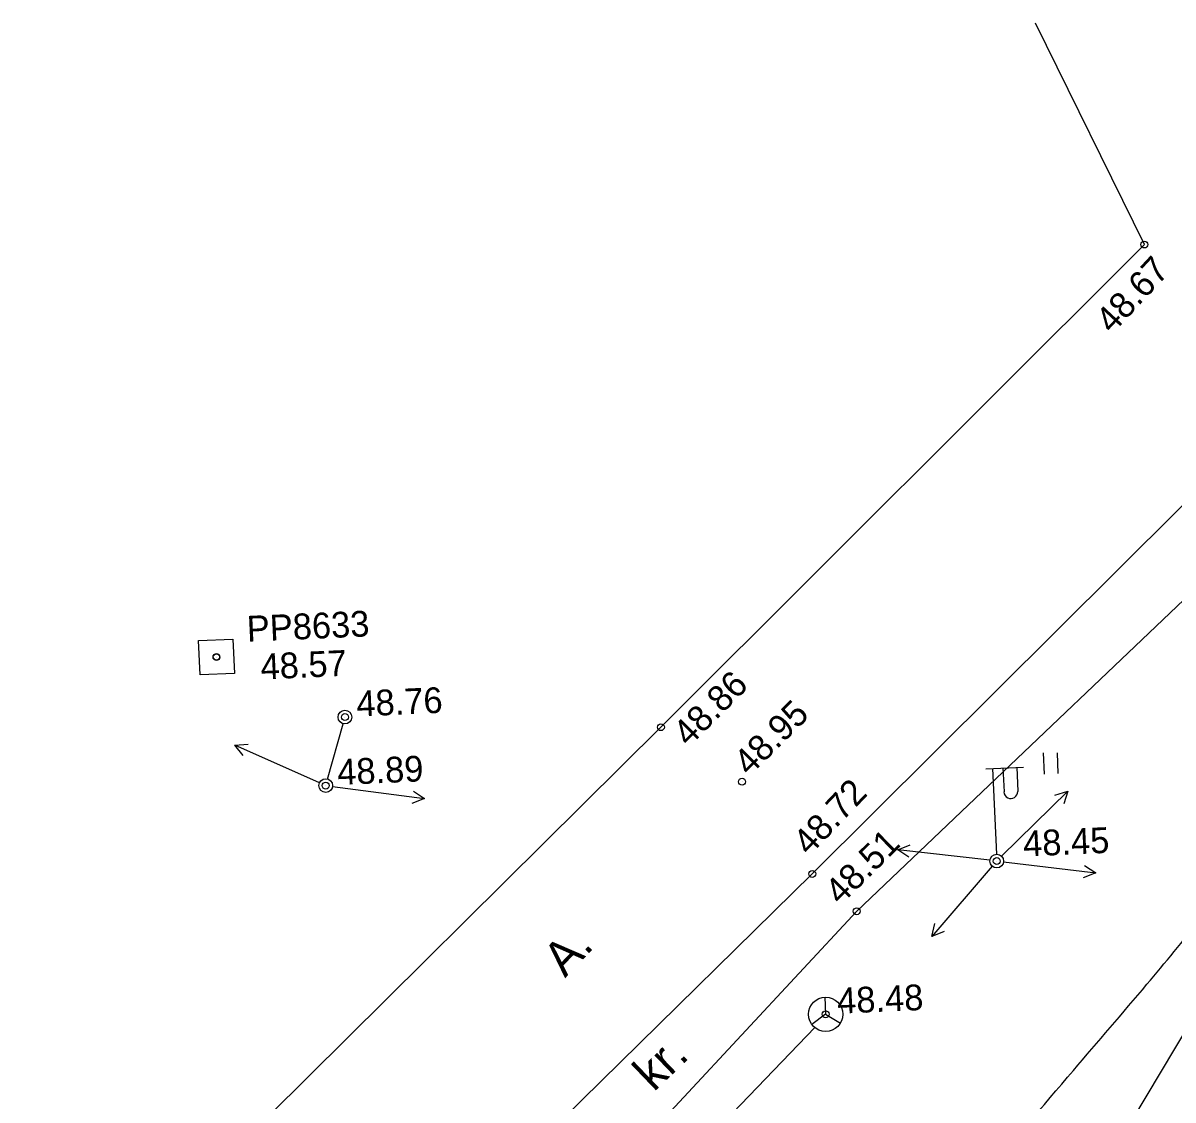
# Model space of a CAD drawing. Extents: x 641549 to 642076, y 6457469 to 6457996.
# Drawn here: x 641760.78 to 641794.24, y 6457855.17 to 6457886.52 of the extents above; entities that cross this region are included whole.
import ezdxf

# ---------------------------------------------------------------- set-up
doc = ezdxf.new("R2010")
doc.units = 0
for name, color, linetype in [('Level 12', 7, 'Continuous'), ('Level 15', 7, 'Continuous'), ('Level 17', 7, 'Continuous'), ('Level 22', 7, 'Continuous'), ('Level 30', 7, 'Continuous'), ('Level 31', 7, 'Continuous'), ('Level 41', 7, 'Continuous'), ('Level 54', 7, 'Continuous'), ('Level 58', 7, 'Continuous'), ('Level 59', 7, 'Continuous'), ('Level 60', 7, 'Continuous'), ('Level 63', 7, 'Continuous'), ('Level 7', 7, 'Continuous')]:
    doc.layers.add(name, color=color, linetype=linetype)

# ---------------------------------------------------------------- blocks, each defined once
blk = doc.blocks.new('KMNOOL')
at = {"layer": 'Level 12'}
for p, q in [((200, 0), (2900, 0)), ((2553.76, 176.18), (2900, 0)), ((2900, 0), (2553.76, -186.54))]:
    blk.add_line(p, q, dxfattribs=at)
blk = doc.blocks.new('KHEIN_')
at = {"layer": 'Level 41'}
for p, q in [((0, 620.11), (0, 0)), ((405.61, 608.83), (405.61, 0))]:
    blk.add_line(p, q, dxfattribs=at)

msp = doc.modelspace()

# ---------------------------------------------------------------- linework, layer by layer
at = {"layer": 'Level 12'}
for p, q in [((641769.642, 6457864.515), (641770.093, 6457866.124)), ((641770.147, 6457866.317), (641770.147, 6457866.317)), ((641788.792, 6457864.815), (641789.891, 6457864.864)), ((641788.992, 6457864.824), (641789.103, 6457862.326)), ((641789.291, 6457864.837), (641789.323, 6457864.138)), ((641789.691, 6457864.855), (641789.722, 6457864.156)), ((641769.589, 6457864.323), (641769.589, 6457864.323)), ((641789.112, 6457862.127), (641789.112, 6457862.127))]:
    msp.add_line(p, q, dxfattribs=at)
for centre in [(641770.147, 6457866.317), (641769.589, 6457864.323), (641789.112, 6457862.127)]:
    msp.add_circle(centre, 0.2, dxfattribs=at)
msp.add_arc((641789.522, 6457864.146), 0.2, 182.5033, 2.6247, dxfattribs=at)
at = {"layer": 'Level 15'}
msp.add_lwpolyline([(641804.967, 6457874.558), (641781.513, 6457835.27)], dxfattribs=at)
at = {"layer": 'Level 17'}
msp.add_lwpolyline([(641783.815, 6457857.283), (641755.113, 6457827.412), (641735.188, 6457799.913), (641724.513, 6457783.518), (641716.359, 6457765.265)], dxfattribs=at)
at = {"layer": 'Level 22'}
for points in [[(641703.215, 6457737.054), (641709.033, 6457745.447), (641711.255, 6457748.474), (641713.491, 6457751.166), (641715.498, 6457753.769), (641720.953, 6457760.708), (641723.646, 6457764.197), (641727.449, 6457769.295), (641728.799, 6457771.532), (641730.641, 6457774.362), (641732.063, 6457776.732), (641733.748, 6457779.58), (641734.836, 6457781.313), (641737.259, 6457784.873), (641738.577, 6457786.668), (641739.857, 6457788.747), (641741.594, 6457791.597), (641743.367, 6457794.696), (641744.72, 6457797.452), (641745.687, 6457798.972), (641750.437, 6457806.685), (641752.172, 6457809.587), (641753.55, 6457811.8), (641759.526, 6457821.534), (641760.57, 6457823.084), (641761.7, 6457824.457), (641762.619, 6457825.353), (641767.341, 6457830.193), (641770.302, 6457833.487), (641772.159, 6457835.41), (641776.5, 6457839.968), (641778.853, 6457842.38), (641781.621, 6457845.355), (641784.312, 6457848.3), (641785.825, 6457849.819), (641791.34, 6457856.034), (641793.481, 6457858.54), (641795.054, 6457860.451), (641799.594, 6457865.929), (641801.67, 6457868.148), (641804.252, 6457871.244), (641806.023, 6457873.23)], [(641708.246, 6457727.689), (641711.255, 6457732.744), (641714.061, 6457737.769), (641717.851, 6457744.374), (641720.283, 6457748.5), (641722.236, 6457751.75), (641724.948, 6457756.419), (641726.815, 6457759.846), (641728.385, 6457762.405), (641731.116, 6457767.202), (641732.52, 6457769.986), (641733.892, 6457772.899), (641734.658, 6457774.307), (641735.396, 6457775.196), (641738.284, 6457778.753), (641740.507, 6457781.756), (641743.402, 6457785.385), (641745.42, 6457787.757), (641746.886, 6457789.741), (641752.096, 6457796.413), (641753.867, 6457798.54), (641760.797, 6457807.254), (641763.568, 6457810.748), (641766.244, 6457814.487), (641767.576, 6457816.569), (641772.165, 6457823.887), (641774.194, 6457827.166), (641775.867, 6457829.729), (641777.799, 6457832.705), (641779.025, 6457834.264), (641781.036, 6457836.79), (641785.266, 6457842.228), (641788.19, 6457845.78), (641790.352, 6457848.418), (641792.241, 6457850.783), (641797.105, 6457857.049), (641799.778, 6457860.435), (641802.035, 6457863.257), (641806.263, 6457868.234)]]:
    msp.add_spline(points, degree=3, dxfattribs=at)
at = {"layer": 'Level 30'}
for p, q in [((641793.408, 6457880.069), (641793.408, 6457880.069)), ((641779.34, 6457866.022), (641779.34, 6457866.022)), ((641783.743, 6457861.752), (641783.743, 6457861.752)), ((641785.038, 6457860.667), (641785.038, 6457860.667))]:
    msp.add_line(p, q, dxfattribs=at)
for points in [[(641793.408, 6457880.069), (641790.24, 6457886.517)], [(641793.408, 6457880.069), (641779.34, 6457866.022), (641766.802, 6457853.588), (641747.422, 6457831.8), (641736.331, 6457818.012), (641726.07, 6457804.449), (641715.899, 6457789.782), (641705.557, 6457773.325), (641696.828, 6457758.271), (641689.239, 6457743.294), (641681.437, 6457727.752), (641672.746, 6457710.042)], [(641796.214, 6457874.16), (641783.743, 6457861.752), (641771.461, 6457849.692), (641762.932, 6457840.304), (641763.028, 6457835.328), (641764.898, 6457830.674), (641772.636, 6457823.859), (641777.213, 6457821.247), (641773.253, 6457811.295), (641773.302, 6457809.214), (641774.988, 6457805.08)], [(641797.791, 6457872.811), (641785.038, 6457860.667), (641773.298, 6457848.042), (641764.943, 6457838.399)]]:
    msp.add_lwpolyline(points, dxfattribs=at)
at = {"layer": 'Level 31'}
msp.add_line((641781.701, 6457864.435), (641781.701, 6457864.435), dxfattribs=at)
msp.add_circle((641781.701, 6457864.435), 0.1, dxfattribs=at)
at = {"layer": 'Level 54'}
for centre in [(641766.409, 6457868.065), (641766.409, 6457868.065), (641770.147, 6457866.317), (641781.701, 6457864.435), (641769.589, 6457864.323), (641789.112, 6457862.127), (641784.133, 6457857.668)]:
    msp.add_circle(centre, 0.1, dxfattribs=at)
at = {"layer": 'Level 59'}
for centre in [(641793.408, 6457880.069), (641779.34, 6457866.022), (641783.743, 6457861.752), (641785.038, 6457860.667)]:
    msp.add_circle(centre, 0.1, dxfattribs=at)
at = {"layer": 'Level 60'}
msp.add_line((641766.409, 6457868.065), (641766.409, 6457868.065), dxfattribs=at)
msp.add_line((641766.409, 6457868.065), (641766.409, 6457868.065), dxfattribs=at)
msp.add_lwpolyline([(641765.887, 6457868.542), (641766.886, 6457868.587), (641766.931, 6457867.588), (641765.932, 6457867.543)], close=True, dxfattribs=at)
msp.add_lwpolyline([(641765.887, 6457868.542), (641766.886, 6457868.587), (641766.931, 6457867.588), (641765.932, 6457867.543)], close=True, dxfattribs=at)
msp.add_circle((641766.409, 6457868.065), 0.0923, dxfattribs=at)
msp.add_circle((641766.409, 6457868.065), 0.0923, dxfattribs=at)
at = {"layer": 'Level 7'}
for p, q in [((641784.111, 6457858.167), (641784.133, 6457857.668)), ((641784.133, 6457857.668), (641783.73, 6457857.372)), ((641784.133, 6457857.668), (641784.133, 6457857.668)), ((641784.133, 6457857.668), (641784.561, 6457857.409))]:
    msp.add_line(p, q, dxfattribs=at)
msp.add_circle((641784.133, 6457857.668), 0.5, dxfattribs=at)

# ---------------------------------------------------------------- block references
at = {"layer": 'Level 12'}
for p, xscale, yscale, rotation in [((641769.589, 6457864.323), 0.0009998989885521001, 0.0009998989885521001, 156.0104054524491), ((641769.589, 6457864.323), 0.0009998989885521004, 0.0009998989885521001, -7.480923637656628), ((641789.112, 6457862.127), 0.0009998989885521001, 0.0009998989885521001, 44.61970353173272), ((641789.112, 6457862.127), 0.0009998989885521, 0.0009998989885521001, 173.58101976804858), ((641789.112, 6457862.127), 0.0009998989885521001, 0.0009998989885521001, -130.69583965663682), ((641789.112, 6457862.127), 0.0009998989885521, 0.0009998989885521, -6.741304216145757)]:
    msp.add_blockref('KMNOOL', p, dxfattribs=dict(at, xscale=xscale, yscale=yscale, rotation=rotation))
at = {"layer": 'Level 41', "xscale": 0.0009998989885521001, "yscale": 0.0009998989885521001, "rotation": 2.563954760017547}
msp.add_blockref('KHEIN_', (641790.488, 6457864.654), dxfattribs=at)

# ---------------------------------------------------------------- texts
at = {"layer": 'Level 31'}
msp.add_text('48.95', height=0.7499, rotation=44.8842, dxfattribs=at).set_placement((641781.915, 6457864.577))
at = {"layer": 'Level 58'}
for s, rotation, p in [('A.', 46.3769, (641776.551, 6457858.713)), ('kr.', 43.7665, (641779.131, 6457855.392))]:
    msp.add_text(s, height=0.9999, rotation=rotation, dxfattribs=at).set_placement(p)
at = {"layer": 'Level 59'}
for s, rotation, p in [('48.67', 47.017, (641792.465, 6457877.444)), ('48.86', 45.0891, (641780.149, 6457865.425)), ('48.72', 46.4466, (641783.656, 6457862.253)), ('48.45', 2.564, (641789.894, 6457862.257)), ('48.51', 44.7548, (641784.564, 6457860.82))]:
    msp.add_text(s, height=0.7499, rotation=rotation, dxfattribs=at).set_placement(p)
at = {"layer": 'Level 60'}
for s, p in [('PP8633', (641767.308, 6457868.51)), ('48.57', (641767.707, 6457867.41))]:
    msp.add_text(s, height=0.7499, rotation=2.564, dxfattribs=at).set_placement(p)
at = {"layer": 'Level 63'}
for s, p in [('48.76', (641770.496, 6457866.332)), ('48.89', (641769.938, 6457864.339)), ('48.48', (641784.483, 6457857.683))]:
    msp.add_text(s, height=0.7499, rotation=2.564, dxfattribs=at).set_placement(p)

doc.saveas('drawing.dxf')
